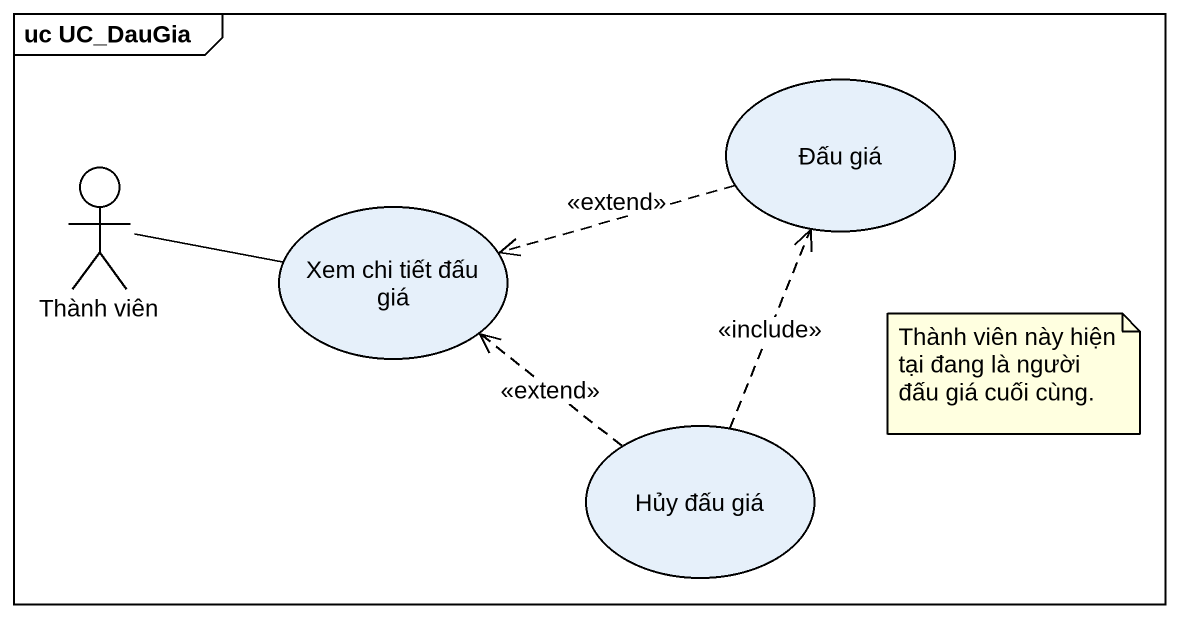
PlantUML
@startuml
mainframe uc UC_DauGia
usecase "Đấu giá" as Đấu_giá
actor "Thành viên" as Thành_viên
usecase "Xem chi tiết đấu giá" as Xem_chi_tiết_đấu_giá
usecase "Hủy đấu giá" as Hủy_đấu_giá
Đấu_giá .left.> Xem_chi_tiết_đấu_giá : <<extend>>
Thành_viên -right- Xem_chi_tiết_đấu_giá
Hủy_đấu_giá .up.> Đấu_giá : <<include>>
Hủy_đấu_giá .up.> Xem_chi_tiết_đấu_giá : <<extend>>
note as N1
  Thành viên này hiện tại đang là người đấu giá cuối cùng.
end note
@enduml
